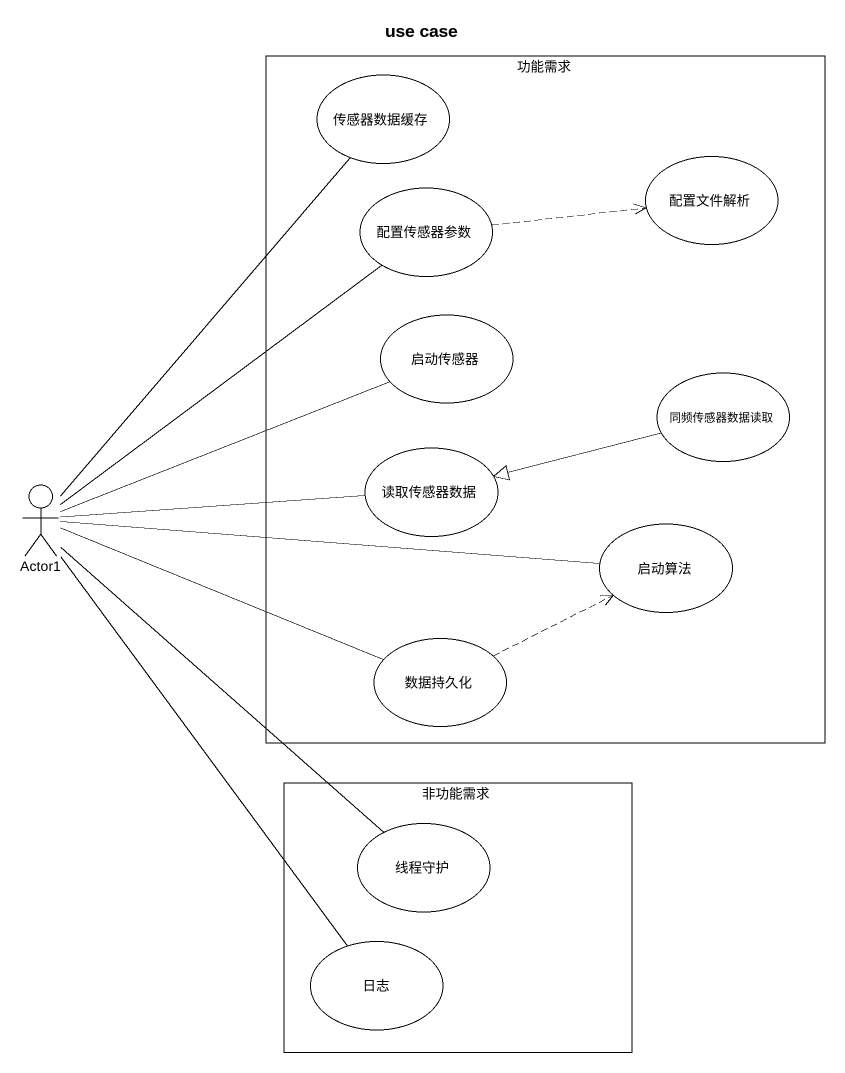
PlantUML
@startuml
title use case
rectangle 功能需求 {
  usecase 传感器数据缓存
  usecase 配置传感器参数
  usecase 配置文件解析
  usecase 启动传感器
  usecase 同频传感器数据读取
  usecase 读取传感器数据
  usecase 启动算法
  usecase 数据持久化
}
actor Actor1
rectangle 非功能需求 {
  usecase 线程守护
  usecase 日志
}
配置传感器参数 .right.> 配置文件解析
同频传感器数据读取 -left-|> 读取传感器数据
Actor1 -up- 传感器数据缓存
Actor1 -up- 配置传感器参数
Actor1 -right- 启动传感器
Actor1 -right- 读取传感器数据
Actor1 -right- 启动算法
Actor1 -right- 数据持久化
Actor1 -- 线程守护
Actor1 -- 日志
数据持久化 .right.> 启动算法
@enduml
